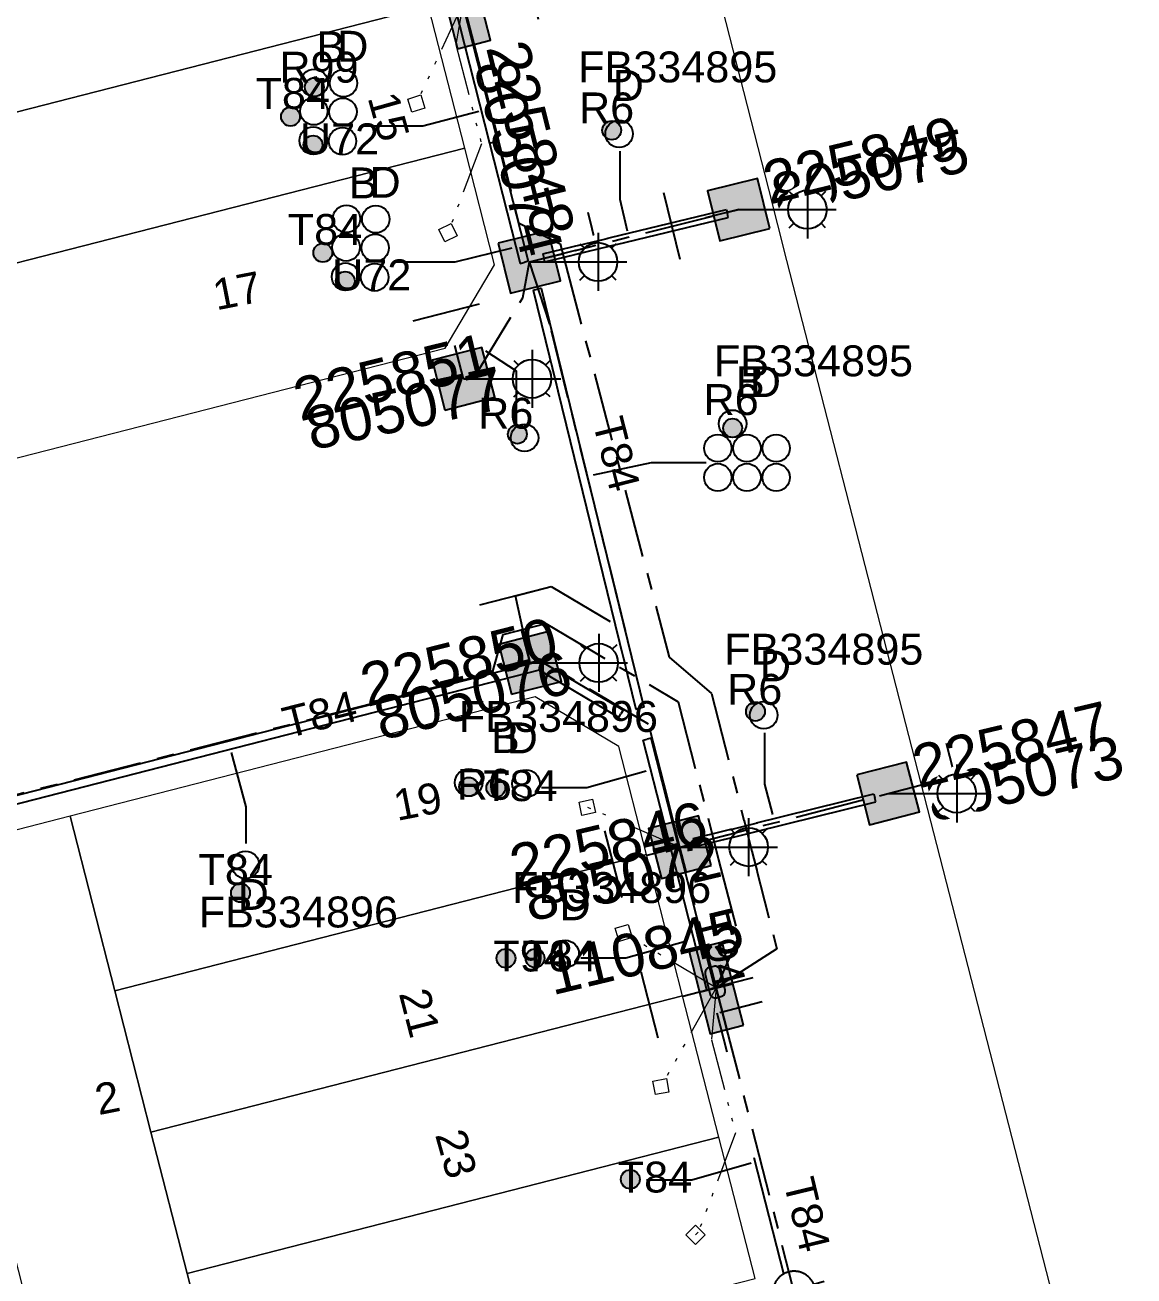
# Model space of a CAD drawing. Header units: metres. Extents: x 307635 to 308805, y 6256169 to 6257356.
# Drawn here: x 308371 to 308435.6, y 6256846.3 to 6256919.1 of the extents above; entities that cross this region are included whole.
import ezdxf
from ezdxf.enums import TextEntityAlignment as Align

# ---------------------------------------------------------------- set-up
doc = ezdxf.new("R2010")
doc.units = ezdxf.units.M
for name, pattern in [('Cable Exist UG', [7, 4, -1, 1, -1]), ('DASHED', [19.05, 12.7, -6.35]), ('PHANTOMX2', [6.6, 3, -0.75, 0.2, -0.75, 0.2, -0.75, 0.2, -0.75])]:
    doc.linetypes.add(name, pattern=pattern)
doc.layers.get('0').update_dxf_attribs({"color": 6})
doc.layers.get('Defpoints').update_dxf_attribs({"color": 250})
for name, color, linetype, lineweight in [('Cadastre Land Parcels_SP_EXT', 118, 'Continuous', 15), ('Mains_LV_EXT', 163, 'Continuous', 25), ('Mains_LV_SL_EXT', 135, 'Continuous', 25), ('Services_SP_EXT', 42, 'PHANTOMX2', 20)]:
    doc.layers.add(name, color=color, linetype=linetype, lineweight=lineweight)
for name, color, linetype in [('Duct_SP_EXT', 30, 'Continuous'), ('Equip_LV_EXT', 7, 'Continuous'), ('Equip_SP_SL_EXT', 7, 'Continuous'), ('SupportsUG_SP_LV_EXT', 7, 'Continuous'), ('SupportsUG_SP_LV_SL_EXT', 7, 'Continuous')]:
    doc.layers.add(name, color=color, linetype=linetype)
doc.layers.add('UNKNOWN_FEATURES', color=1, linetype='DASHED', plot=False)
doc.styles.add('COLUMN_LABEL', font='arial.ttf', dxfattribs={"height": 2})
doc.styles.add('iecARIAL', font='arial.ttf', dxfattribs={"height": 2})
doc.styles.add('POLE_LABEL', font='arial.ttf', dxfattribs={"height": 2})
doc.styles.add('SL_LABEL', font='arial.ttf', dxfattribs={"height": 2})
doc.styles.get("Standard").update_dxf_attribs({"font": 'arial.ttf'})

# ---------------------------------------------------------------- blocks, each defined once
blk = doc.blocks.new('COLUMN_EXT')
blk.add_hatch(color=256).paths.add_polyline_path([(1.5, -1.5), (1.5, 1.5), (-1.5, 1.5), (-1.5, -1.5)])
blk.add_lwpolyline([(1.5, 1.5), (-1.5, 1.5), (-1.5, -1.5), (1.5, -1.5)], close=True)
at = {"layer": 'Defpoints', "flags": 128}
for points in [[(0, 0), (0, -2)], [(2, -4), (-2, -4)]]:
    blk.add_lwpolyline(points, dxfattribs=at)
at = {"flags": 1}
blk.add_attdef('Z', (-1.813, 2.351), '', height=0.2, rotation=180, dxfattribs=at)
at = {"flags": 9}
for tag, p in [('STREETNAME', (-1.813, 1.6)), ('LOCATION', (-1.813, 1.4)), ('SUBURB', (-1.813, 1.8)), ('NOTES', (-1.813, 2)), ('OWNED_BY', (-1.813, 0.6)), ('LEGEND', (-1.813, 1.2)), ('USAGE', (-1.813, 1)), ('STATE', (-1.813, 0.8)), ('COLUMN_TYPE', (-1.813, 0.4))]:
    blk.add_attdef(tag, text='', height=0.2, rotation=180, dxfattribs=at).set_placement(p, align=Align.MIDDLE_LEFT)
for tag, style, p in [('STRUCTURE_PLANT_NUMBER', 'POLE_LABEL', (-1.813, -0.031)), ('STREET_CODE', 'COLUMN_LABEL', (-1.813, 0.2))]:
    blk.add_attdef(tag, text='', height=0.2, rotation=180, dxfattribs=dict(at, style=style)).set_placement(p, align=Align.MIDDLE_LEFT)
at = {"style": 'COLUMN_LABEL', "width": 0.9, "flags": 8}
blk.add_attdef('ASSET_NUM', text='', height=2, rotation=270, dxfattribs=at).set_placement((2, -4), align=Align.MIDDLE_LEFT)
blk = doc.blocks.new('PILLAR_EXT')
blk.add_hatch(color=256).paths.add_polyline_path([(2.5, -1), (2.5, 1), (-2.5, 1), (-2.5, -1)])
for p, q in [((0, -1), (0, 1)), ((2.5, 0), (-2.5, 0))]:
    blk.add_line(p, q)
at = {"ltscale": 10}
blk.add_line((-2.5, 0), (2.5, 0), dxfattribs=at)
blk.add_lwpolyline([(2.5, 1), (1.25, 1), (-1.25, 1), (-2.5, 1), (-2.5, -1), (2.5, -1)], close=True)
at = {"layer": 'Defpoints'}
for p, q in [((0, 0), (0, -2)), ((2, -4), (-2, -4))]:
    blk.add_line(p, q, dxfattribs=at)
for tag, p, flags in [('STREETNAME', (0, 1.8), 9), ('SUBURB', (0, 2), 1), ('PARENT', (0, 1.6), 9), ('LOCATION', (0, 1.2), 9), ('LEGEND', (0, 1), 9), ('USAGE', (0, 0.8), 9), ('NOTES', (0, 1.4), 9), ('SUPPORT_TYPE', (0, 0.6), 9), ('OWNED_BY', (0, 0.2), 9), ('STATE', (0, 0.4), 9)]:
    blk.add_attdef(tag, p, '', height=0.2, rotation=180, dxfattribs=dict(flags=flags))
at = {"width": 0.9, "flags": 8}
blk.add_attdef('ASSET_NUM', text='', height=2, rotation=270, dxfattribs=at).set_placement((2, -4), align=Align.MIDDLE_LEFT)
blk = doc.blocks.new('DUCT_EXT')
blk.add_circle((0, 0.8), 0.8)
at = {"flags": 1}
blk.add_attdef('Z', (0, 0), '', height=0.2, dxfattribs=at)
at = {"flags": 9}
for tag, p in [('DUCT_CODE', (0, 0)), ('XSECT_TYPE', (0, -0.2)), ('STATE', (0, -0.6)), ('FB_REFERENCE', (0, -0.4)), ('NOTES', (0, -0.8))]:
    blk.add_attdef(tag, text='', height=0.2, dxfattribs=at).set_placement(p, align=Align.MIDDLE_LEFT)
blk = doc.blocks.new('SL_LANTERN_EXT')
at = {"flags": 9}
for tag, p in [('LRATECODE', (-7.4, 0)), ('LOUTREACHVOCAB', (-7.2, 0)), ('LOUTREACH', (-7, 0)), ('LANTNUMBER', (-6.6, 0)), ('LNEW', (-6.4, 0)), ('LMASTVOCAB', (-6.2, 0)), ('LMAST', (-6, 0)), ('LLAMPVOCAB', (-5.8, 0)), ('LLAMP', (-5.6, 0)), ('LEXIST', (-5.4, 0)), ('LCHARGE3PERCENT', (-5.2, 0)), ('LCHARGE3', (-5, 0)), ('LCHARGE2PERCENT', (-4.8, 0)), ('LCHARGE2', (-4.6, 0)), ('LCHARGE1PERCENT', (-4.4, 0)), ('LCHARGE1', (-4.2, 0)), ('LCATEGORY', (-4, 0)), ('LBRACKETVOCAB', (-3.8, 0)), ('LBRACKET', (-3.6, 0)), ('LKINGHEIGHT', (-3.4, 0)), ('CREPLACE', (-3.2, 0)), ('CREMOVE', (-3, 0)), ('CNUMBER', (-2.8, 0)), ('CNEW', (-2.6, 0)), ('CEXIST', (-2.4, 0)), ('USAGE', (-2.2, 0)), ('STATE', (-2, 0)), ('OWNED_BY', (-1.8, 0)), ('ORIENTATION', (-1.6, 0)), ('OPERATING_VOLTAGE', (-1.4, 0)), ('NO_PHASES', (-1.2, 0)), ('LANTERN_TYPE', (-1, 0)), ('LANTERN_PURPOSE', (-0.8, 0)), ('CONTROL_TYPE', (-0.6, 0)), ('CONSTRUCTED_VOLTAGE', (-0.4, 0))]:
    blk.add_attdef(tag, text='', height=0.001, rotation=270, dxfattribs=at).set_placement(p, align=Align.MIDDLE_LEFT)
at = {"style": 'SL_LABEL', "flags": 9}
blk.add_attdef('STREET_CODE', text='', height=0.001, rotation=270, dxfattribs=at).set_placement((0.001, 0), align=Align.MIDDLE_LEFT)
at = {"flags": 1}
blk.add_attdef('Z', (0, 0), '', height=0.001, rotation=270, dxfattribs=at)
at = {"width": 0.9}
blk.add_attdef('LNUMBER', text='', height=1, dxfattribs=at).set_placement((7, -1), align=Align.MIDDLE_LEFT)
at = {"flags": 9}
for tag, p in [('LREMOVE', (0, -7.6)), ('LREPLACE', (0, -7.8)), ('LTYPE', (0, -8)), ('LTYPEVOCAB', (0, -8.2)), ('LEGEND', (0, -8.4)), ('SUBURB', (0, -8.6)), ('STREETNAME', (0, -8.8)), ('LOCATION', (0, -9)), ('NOTES', (0, -9.2)), ('MAINTAINED_BY', (0, -9.863))]:
    blk.add_attdef(tag, text='', height=0.001, dxfattribs=at).set_placement(p, align=Align.MIDDLE_LEFT)
blk.add_attdef('OPERATED_BY', (0, -9.607), '', height=0.001, dxfattribs=at)
blk.add_wipeout([(5.688, 0), (5.061, -1.061), (4, -1.688), (2.939, -1.061), (2.313, 0), (2.939, 1.061), (4, 1.687), (5.061, 1.061)])
for p, q in [((4, 1.687), (4, 0)), ((2.939, 1.061), (3.205, 0.795)), ((5.061, 1.061), (4.795, 0.795)), ((0, 0), (4, 0)), ((4, 0), (5.688, 0)), ((4, 0), (4, -1.688)), ((2.939, -1.061), (3.205, -0.795)), ((5.061, -1.061), (4.795, -0.795))]:
    blk.add_line(p, q)
blk.add_circle((4, 0), 1.125)
blk = doc.blocks.new('CCP_EXT')
at = {"flags": 9}
for tag, p in [('USAGE', (0, -1.2)), ('LEGEND', (0, -1.4)), ('STATE', (0, -1.8)), ('LIFE_SUPPORT', (0, -1.6)), ('NOTES', (0, -2))]:
    blk.add_attdef(tag, text='', height=0.2, dxfattribs=at).set_placement(p, align=Align.MIDDLE_LEFT)
blk.add_wipeout([(0, 0.566), (0.566, 0), (0, -0.566), (-0.566, 0)])
blk.add_lwpolyline([(-0.566, 0), (0, 0.566), (0.566, 0), (0, -0.566), (-0.566, 0)])
at = {"flags": 1}
blk.add_attdef('Z', (0, 0), '', height=0.2, dxfattribs=at)
at = {"flags": 9}
for tag, p in [('CCP_TYPE', (0, 0)), ('OPERATING_VOLTAGE', (0, -0.6)), ('ORIENTATION', (0, -0.8)), ('CONSTRUCTED_VOLTAGE', (0, -0.2)), ('NO_PHASES', (0, -0.4)), ('OWNED_BY', (0, -1))]:
    blk.add_attdef(tag, text='', height=0.2, dxfattribs=at).set_placement(p, align=Align.MIDDLE_LEFT)
blk = doc.blocks.new('LV_STJ_EXT')
h = blk.add_hatch(color=256)
edge = h.paths.add_edge_path()
edge.add_ellipse((-0.586, 0.131), major_axis=(0.226, 0.226), ratio=1, start_angle=44.99996, end_angle=135)
edge.add_line((-0.906, 0.131), (-0.906, -0.131))
edge.add_ellipse((-0.586, -0.131), major_axis=(0.226, 0.226), ratio=1, start_angle=134.99996, end_angle=225)
edge.add_line((-0.586, -0.451), (0.586, -0.451))
edge.add_ellipse((0.586, -0.131), major_axis=(-0.226, 0.226), ratio=1, start_angle=134.99996, end_angle=225)
edge.add_line((0.906, -0.131), (0.906, 0.131))
edge.add_ellipse((0.586, 0.131), major_axis=(-0.226, 0.226), ratio=1, start_angle=224.99996, end_angle=315)
edge.add_line((0.586, 0.451), (-0.586, 0.451))
blk.add_lwpolyline([(-0.906, 0.131), (-0.906, -0.131, 0.414214), (-0.586, -0.451), (0.586, -0.451, 0.414214), (0.906, -0.131), (0.906, 0.131, 0.414214), (0.586, 0.451), (-0.586, 0.451, 0.414214)], format="xyb", close=True)
at = {"flags": 1}
blk.add_attdef('Z', (0, 0), '', height=0.2, dxfattribs=at)
at = {"flags": 9}
for tag, p in [('ORIENTATION', (0, 0)), ('USAGE', (0, -0.2)), ('LEGEND', (0, -0.4)), ('NOTES', (0, -0.6))]:
    blk.add_attdef(tag, text='', height=0.2, dxfattribs=at).set_placement(p, align=Align.MIDDLE_LEFT)
blk = doc.blocks.new('LV_UG_LINKS_OPEN_EXT')
at = {"layer": 'Equip_LV_EXT'}
for tag, height, flags, p in [('CONSTRUCTED_VOLTAGE', 0.167, 9, (3.167, -1.833)), ('NO_PHASES', 0.167, 9, (3.167, -2)), ('OPERATING_VOLTAGE', 0.2, 9, (3, -2.6)), ('ORIENTATION', 0.2, 9, (3, -2.8)), ('STATE', 0.2, 9, (3, -3)), ('SWITCH_TYPE', 0.2, 9, (3, -3.2)), ('USAGE', 0.2, 9, (3, -3.4)), ('NOTES', 0.2, 9, (3, -3.6)), ('OWNED_BY', 0.2, 9, (3, -3.8)), ('OPERATED_BY', 0.2, 9, (3, -4)), ('MAINTAINED_BY', 0.2, 9, (3, -4.2)), ('NUMBER_OF_PHASES', 0.2, 9, (3, -4.4)), ('TYPE', 0.2, 9, (3, -4.6)), ('Z', 0.2, 1, (3, -4.8))]:
    blk.add_attdef(tag, text='', height=height, dxfattribs=dict(at, flags=flags)).set_placement(p, align=Align.MIDDLE_LEFT)
blk.add_wipeout([(4, 1.25), (3.969, 1.25), (3.939, 1.248), (3.908, 1.247), (3.877, 1.244), (3.847, 1.241), (3.817, 1.236), (3.786, 1.232), (3.756, 1.226), (3.726, 1.22), (3.696, 1.213), (3.667, 1.205), (3.637, 1.196), (3.608, 1.187), (3.579, 1.177), (3.55, 1.166), (3.522, 1.155), (3.493, 1.143), (3.466, 1.13), (3.438, 1.117), (3.411, 1.102), (3.384, 1.088), (3.357, 1.072), (3.331, 1.056), (3.306, 1.039), (3.28, 1.022), (3.255, 1.004), (3.231, 0.985), (3.207, 0.966), (3.184, 0.947), (3.161, 0.926), (3.138, 0.905), (3.116, 0.884), (3.095, 0.862), (3.074, 0.839), (3.053, 0.816), (3.034, 0.793), (3.015, 0.769), (2.996, 0.745), (2.978, 0.72), (2.961, 0.694), (2.944, 0.669), (2.928, 0.643), (2.912, 0.616), (2.898, 0.589), (2.883, 0.562), (2.87, 0.534), (2.857, 0.507), (2.845, 0.478), (2.834, 0.45), (2.823, 0.421), (2.813, 0.392), (2.804, 0.363), (2.795, 0.333), (2.787, 0.304), (2.78, 0.274), (2.774, 0.244), (2.768, 0.214), (2.764, 0.183), (2.759, 0.153), (2.756, 0.123), (2.753, 0.092), (2.752, 0.061), (2.75, 0.031), (2.75, 0), (2.75, -0.031), (2.752, -0.061), (2.753, -0.092), (2.756, -0.123), (2.759, -0.153), (2.764, -0.183), (2.768, -0.214), (2.774, -0.244), (2.78, -0.274), (2.787, -0.304), (2.795, -0.333), (2.804, -0.363), (2.813, -0.392), (2.823, -0.421), (2.834, -0.45), (2.845, -0.478), (2.857, -0.507), (2.87, -0.534), (2.883, -0.562), (2.898, -0.589), (2.912, -0.616), (2.928, -0.643), (2.944, -0.669), (2.961, -0.694), (2.978, -0.72), (2.996, -0.745), (3.015, -0.769), (3.034, -0.793), (3.053, -0.816), (3.074, -0.839), (3.095, -0.862), (3.116, -0.884), (3.138, -0.905), (3.161, -0.926), (3.184, -0.947), (3.207, -0.966), (3.231, -0.985), (3.255, -1.004), (3.28, -1.022), (3.306, -1.039), (3.331, -1.056), (3.357, -1.072), (3.384, -1.088), (3.411, -1.102), (3.438, -1.117), (3.466, -1.13), (3.493, -1.143), (3.522, -1.155), (3.55, -1.166), (3.579, -1.177), (3.608, -1.187), (3.637, -1.196), (3.667, -1.205), (3.696, -1.213), (3.726, -1.22), (3.756, -1.226), (3.786, -1.232), (3.817, -1.236), (3.847, -1.241), (3.877, -1.244), (3.908, -1.247), (3.939, -1.248), (3.969, -1.25), (4, -1.25), (4.031, -1.25), (4.061, -1.248), (4.092, -1.247), (4.123, -1.244), (4.153, -1.241), (4.183, -1.236), (4.214, -1.232), (4.244, -1.226), (4.274, -1.22), (4.304, -1.213), (4.333, -1.205), (4.363, -1.196), (4.392, -1.187), (4.421, -1.177), (4.45, -1.166), (4.478, -1.155), (4.507, -1.143), (4.534, -1.13), (4.562, -1.117), (4.589, -1.102), (4.616, -1.088), (4.643, -1.072), (4.669, -1.056), (4.694, -1.039), (4.72, -1.022), (4.745, -1.004), (4.769, -0.985), (4.793, -0.966), (4.816, -0.947), (4.839, -0.926), (4.862, -0.905), (4.884, -0.884), (4.905, -0.862), (4.926, -0.839), (4.947, -0.816), (4.966, -0.793), (4.985, -0.769), (5.004, -0.745), (5.022, -0.72), (5.039, -0.694), (5.056, -0.669), (5.072, -0.643), (5.088, -0.616), (5.102, -0.589), (5.117, -0.562), (5.13, -0.534), (5.143, -0.507), (5.155, -0.478), (5.166, -0.45), (5.177, -0.421), (5.187, -0.392), (5.196, -0.363), (5.205, -0.333), (5.213, -0.304), (5.22, -0.274), (5.226, -0.244), (5.232, -0.214), (5.236, -0.183), (5.241, -0.153), (5.244, -0.123), (5.247, -0.092), (5.248, -0.061), (5.25, -0.031), (5.25, 0), (5.25, 0.031), (5.248, 0.061), (5.247, 0.092), (5.244, 0.123), (5.241, 0.153), (5.236, 0.183), (5.232, 0.214), (5.226, 0.244), (5.22, 0.274), (5.213, 0.304), (5.205, 0.333), (5.196, 0.363), (5.187, 0.392), (5.177, 0.421), (5.166, 0.45), (5.155, 0.478), (5.143, 0.507), (5.13, 0.534), (5.117, 0.562), (5.102, 0.589), (5.088, 0.616), (5.072, 0.643), (5.056, 0.669), (5.039, 0.694), (5.022, 0.72), (5.004, 0.745), (4.985, 0.769), (4.966, 0.793), (4.947, 0.816), (4.926, 0.839), (4.905, 0.862), (4.884, 0.884), (4.862, 0.905), (4.839, 0.926), (4.816, 0.947), (4.793, 0.966), (4.769, 0.985), (4.745, 1.004), (4.72, 1.022), (4.694, 1.039), (4.669, 1.056), (4.643, 1.072), (4.616, 1.088), (4.589, 1.102), (4.562, 1.117), (4.534, 1.13), (4.507, 1.143), (4.478, 1.155), (4.45, 1.166), (4.421, 1.177), (4.392, 1.187), (4.363, 1.196), (4.333, 1.205), (4.304, 1.213), (4.274, 1.22), (4.244, 1.226), (4.214, 1.232), (4.183, 1.236), (4.153, 1.241), (4.123, 1.244), (4.092, 1.247), (4.061, 1.248), (4.031, 1.25)]).dxf.layer = 'Equip_LV_EXT'
for p, q in [((3.792, 1.863), (3.792, 1.232)), ((4.208, 1.863), (4.208, 1.232)), ((3.792, -1.232), (3.792, -1.863)), ((4.208, -1.232), (4.208, -1.863))]:
    blk.add_line(p, q, dxfattribs=at)
at = {"layer": 'Equip_LV_EXT', "flags": 128}
blk.add_lwpolyline([(4, 1.25), (3.969, 1.25), (3.939, 1.248), (3.908, 1.247), (3.877, 1.244), (3.847, 1.241), (3.817, 1.236), (3.786, 1.232), (3.756, 1.226), (3.726, 1.22), (3.696, 1.213), (3.667, 1.205), (3.637, 1.196), (3.608, 1.187), (3.579, 1.177), (3.55, 1.166), (3.522, 1.155), (3.493, 1.143), (3.466, 1.13), (3.438, 1.117), (3.411, 1.102), (3.384, 1.088), (3.357, 1.072), (3.331, 1.056), (3.306, 1.039), (3.28, 1.022), (3.255, 1.004), (3.231, 0.985), (3.207, 0.966), (3.184, 0.947), (3.161, 0.926), (3.138, 0.905), (3.116, 0.884), (3.095, 0.862), (3.074, 0.839), (3.053, 0.816), (3.034, 0.793), (3.015, 0.769), (2.996, 0.745), (2.978, 0.72), (2.961, 0.694), (2.944, 0.669), (2.928, 0.643), (2.912, 0.616), (2.898, 0.589), (2.883, 0.562), (2.87, 0.534), (2.857, 0.507), (2.845, 0.478), (2.834, 0.45), (2.823, 0.421), (2.813, 0.392), (2.804, 0.363), (2.795, 0.333), (2.787, 0.304), (2.78, 0.274), (2.774, 0.244), (2.768, 0.214), (2.764, 0.183), (2.759, 0.153), (2.756, 0.123), (2.753, 0.092), (2.752, 0.061), (2.75, 0.031), (2.75, 0), (2.75, -0.031), (2.752, -0.061), (2.753, -0.092), (2.756, -0.123), (2.759, -0.153), (2.764, -0.183), (2.768, -0.214), (2.774, -0.244), (2.78, -0.274), (2.787, -0.304), (2.795, -0.333), (2.804, -0.363), (2.813, -0.392), (2.823, -0.421), (2.834, -0.45), (2.845, -0.478), (2.857, -0.507), (2.87, -0.534), (2.883, -0.562), (2.898, -0.589), (2.912, -0.616), (2.928, -0.643), (2.944, -0.669), (2.961, -0.694), (2.978, -0.72), (2.996, -0.745), (3.015, -0.769), (3.034, -0.793), (3.053, -0.816), (3.074, -0.839), (3.095, -0.862), (3.116, -0.884), (3.138, -0.905), (3.161, -0.926), (3.184, -0.947), (3.207, -0.966), (3.231, -0.985), (3.255, -1.004), (3.28, -1.022), (3.306, -1.039), (3.331, -1.056), (3.357, -1.072), (3.384, -1.088), (3.411, -1.102), (3.438, -1.117), (3.466, -1.13), (3.493, -1.143), (3.522, -1.155), (3.55, -1.166), (3.579, -1.177), (3.608, -1.187), (3.637, -1.196), (3.667, -1.205), (3.696, -1.213), (3.726, -1.22), (3.756, -1.226), (3.786, -1.232), (3.817, -1.236), (3.847, -1.241), (3.877, -1.244), (3.908, -1.247), (3.939, -1.248), (3.969, -1.25), (4, -1.25), (4.031, -1.25), (4.061, -1.248), (4.092, -1.247), (4.123, -1.244), (4.153, -1.241), (4.183, -1.236), (4.214, -1.232), (4.244, -1.226), (4.274, -1.22), (4.304, -1.213), (4.333, -1.205), (4.363, -1.196), (4.392, -1.187), (4.421, -1.177), (4.45, -1.166), (4.478, -1.155), (4.507, -1.143), (4.534, -1.13), (4.562, -1.117), (4.589, -1.102), (4.616, -1.088), (4.643, -1.072), (4.669, -1.056), (4.694, -1.039), (4.72, -1.022), (4.745, -1.004), (4.769, -0.985), (4.793, -0.966), (4.816, -0.947), (4.839, -0.926), (4.862, -0.905), (4.884, -0.884), (4.905, -0.862), (4.926, -0.839), (4.947, -0.816), (4.966, -0.793), (4.985, -0.769), (5.004, -0.745), (5.022, -0.72), (5.039, -0.694), (5.056, -0.669), (5.072, -0.643), (5.088, -0.616), (5.102, -0.589), (5.117, -0.562), (5.13, -0.534), (5.143, -0.507), (5.155, -0.478), (5.166, -0.45), (5.177, -0.421), (5.187, -0.392), (5.196, -0.363), (5.205, -0.333), (5.213, -0.304), (5.22, -0.274), (5.226, -0.244), (5.232, -0.214), (5.236, -0.183), (5.241, -0.153), (5.244, -0.123), (5.247, -0.092), (5.248, -0.061), (5.25, -0.031), (5.25, 0), (5.25, 0.031), (5.248, 0.061), (5.247, 0.092), (5.244, 0.123), (5.241, 0.153), (5.236, 0.183), (5.232, 0.214), (5.226, 0.244), (5.22, 0.274), (5.213, 0.304), (5.205, 0.333), (5.196, 0.363), (5.187, 0.392), (5.177, 0.421), (5.166, 0.45), (5.155, 0.478), (5.143, 0.507), (5.13, 0.534), (5.117, 0.562), (5.102, 0.589), (5.088, 0.616), (5.072, 0.643), (5.056, 0.669), (5.039, 0.694), (5.022, 0.72), (5.004, 0.745), (4.985, 0.769), (4.966, 0.793), (4.947, 0.816), (4.926, 0.839), (4.905, 0.862), (4.884, 0.884), (4.862, 0.905), (4.839, 0.926), (4.816, 0.947), (4.793, 0.966), (4.769, 0.985), (4.745, 1.004), (4.72, 1.022), (4.694, 1.039), (4.669, 1.056), (4.643, 1.072), (4.616, 1.088), (4.589, 1.102), (4.562, 1.117), (4.534, 1.13), (4.507, 1.143), (4.478, 1.155), (4.45, 1.166), (4.421, 1.177), (4.392, 1.187), (4.363, 1.196), (4.333, 1.205), (4.304, 1.213), (4.274, 1.22), (4.244, 1.226), (4.214, 1.232), (4.183, 1.236), (4.153, 1.241), (4.123, 1.244), (4.092, 1.247), (4.061, 1.248), (4.031, 1.25)], close=True, dxfattribs=at)
at = {"layer": 'Equip_LV_EXT', "flags": 9}
blk.add_attdef('ACTUAL_STATUS', text='', height=0.167, dxfattribs=at).set_placement((3.167, -1.667), align=Align.MIDDLE_LEFT)
blk = doc.blocks.new('CABLE_LARGE_EXT')
h = blk.add_hatch(color=256)
edge = h.paths.add_edge_path()
edge.add_arc((0, 0.55), 0.55, 0, 360)
blk.add_circle((0, 0.55), 0.55)
at = {"flags": 1}
blk.add_attdef('Z', (0, 0), '', height=0.2, dxfattribs=at)
at = {"flags": 9}
for tag, p in [('COND_CODE', (0, 0)), ('XSECT_SIZE', (0, -0.6)), ('STATE', (0, -0.4)), ('FB_REFERENCE', (0, -0.2)), ('NOTES', (0, -0.8))]:
    blk.add_attdef(tag, text='', height=0.2, dxfattribs=at).set_placement(p, align=Align.MIDDLE_LEFT)

msp = doc.modelspace()

# ---------------------------------------------------------------- linework, layer by layer
at = {"layer": 'Cadastre Land Parcels_SP_EXT', "linetype": 'Continuous'}
msp.add_lwpolyline([(308400.21, 6256964.671), (308414.303, 6256909.595), (308415.368, 6256905.435), (308421.565, 6256881.316), (308435.608, 6256826.65)], dxfattribs=at)
msp.add_lwpolyline([(308400.21, 6256964.671), (308414.303, 6256909.595), (308415.368, 6256905.435), (308421.565, 6256881.316), (308435.608, 6256826.65)], dxfattribs=at)
for points in [[(308394.504, 6256920.227), (308392.399, 6256928.471), (308361.438, 6256920.544), (308363.547, 6256912.301), (308394.504, 6256920.227)], [(308396.61, 6256911.984), (308394.504, 6256920.227), (308363.547, 6256912.301), (308365.657, 6256904.06), (308396.61, 6256911.984)], [(308395.461, 6256900.334), (308398.347, 6256905.184), (308396.61, 6256911.984), (308365.657, 6256904.06), (308368.386, 6256893.397), (308395.461, 6256900.334)], [(308407.199, 6256870.827), (308405.586, 6256877.125), (308400.722, 6256880.005), (308373.61, 6256873.058), (308376.215, 6256862.889), (308407.199, 6256870.827)], [(308381.55, 6256842.066), (308380.433, 6256846.425), (308378.324, 6256854.656), (308376.215, 6256862.889), (308373.61, 6256873.058), (308364.411, 6256870.701), (308372.351, 6256839.708), (308381.55, 6256842.066)], [(308409.308, 6256862.595), (308407.199, 6256870.827), (308376.215, 6256862.889), (308378.324, 6256854.656), (308409.308, 6256862.595)], [(308411.417, 6256854.363), (308409.308, 6256862.595), (308378.324, 6256854.656), (308380.433, 6256846.425), (308411.417, 6256854.363)], [(308413.526, 6256846.13), (308411.417, 6256854.363), (308380.433, 6256846.425), (308381.55, 6256842.066), (308382.542, 6256838.194), (308413.526, 6256846.13)]]:
    msp.add_lwpolyline(points, close=True, dxfattribs=at)
at = {"layer": 'Duct_SP_EXT'}
for p, q in [((308411.856, 6256908.409), (308411.912, 6256908.176)), ((308411.969, 6256907.943), (308411.912, 6256908.176)), ((308405.591, 6256878.818), (308405.713, 6256879.025)), ((308406.579, 6256879.294), (308406.812, 6256879.351)), ((308407.046, 6256879.408), (308406.812, 6256879.351)), ((308407, 6256877.487), (308407.233, 6256877.547)), ((308407.465, 6256877.606), (308407.233, 6256877.547)), ((308420.442, 6256874.367), (308420.5, 6256874.135)), ((308420.557, 6256873.902), (308420.5, 6256874.135)), ((308410.726, 6256862.945), (308410.958, 6256863.004)), ((308411.191, 6256863.064), (308410.958, 6256863.004))]:
    msp.add_line(p, q, dxfattribs=at)
for points in [[(308390.748, 6256913.276), (308394.167, 6256913.284), (308397.436, 6256914.128)], [(308405.648, 6256911.799), (308405.648, 6256909), (308406.079, 6256907.162)], [(308392.627, 6256905.35), (308396.045, 6256905.358), (308399.374, 6256906.176)], [(308410.672, 6256893.647), (308407.464, 6256893.647), (308404.098, 6256892.924)], [(308414.086, 6256877.925), (308414.086, 6256874.931), (308414.55, 6256873.156)], [(308383.868, 6256871.466), (308383.868, 6256873.607), (308383.02, 6256876.779)], [(308407.205, 6256851.884), (308409.84, 6256851.884), (308413.299, 6256852.86)]]:
    msp.add_lwpolyline(points, dxfattribs=at)
at = {"layer": 'Mains_LV_EXT', "linetype": 'Cable Exist UG'}
msp.add_lwpolyline([(308411.254, 6256863.055), (308411.619, 6256861.635)], dxfattribs=at)
at = {"layer": 'UNKNOWN_FEATURES'}
for points in [[(308413.392, 6256863.652), (308411.1, 6256863.065)], [(308413.939, 6256862.244), (308411.472, 6256861.612)], [(308416.633, 6256840.856), (308411.321, 6256861.587)]]:
    msp.add_lwpolyline(points, dxfattribs=at)

# ---------------------------------------------------------------- block references
at = {"layer": 'Duct_SP_EXT'}
for p, rotation in [((308387.826, 6256914.984), 358.9279072340328), ((308389.53, 6256914.962), 358.9279072340328), ((308387.8, 6256913.326), 358.9279072340328), ((308389.498, 6256913.298), 358.9279072340328), ((308387.769, 6256911.614), 358.9279072340328), ((308389.469, 6256911.581), 358.9279072340328), ((308389.705, 6256907.058), 358.9279072340328), ((308391.409, 6256907.036), 358.9279072340328), ((308389.678, 6256905.399), 358.9279072340328), ((308391.376, 6256905.372), 358.9279072340328), ((308389.648, 6256903.688), 358.9279072340328), ((308391.347, 6256903.655), 358.9279072340328), ((308399.298, 6256895.103), 269.9999999999998)]:
    msp.add_blockref('DUCT_EXT', p, dxfattribs=dict(at, rotation=rotation))
for name, p in [('CABLE_LARGE_EXT', (308387.846, 6256914.976)), ('CABLE_LARGE_EXT', (308386.459, 6256913.262)), ('DUCT_EXT', (308405.604, 6256912.008)), ('CABLE_LARGE_EXT', (308387.77, 6256911.614)), ('CABLE_LARGE_EXT', (308388.337, 6256905.336)), ('CABLE_LARGE_EXT', (308389.648, 6256903.688)), ('DUCT_EXT', (308412.22, 6256895.123)), ('CABLE_LARGE_EXT', (308412.22, 6256895.123)), ('DUCT_EXT', (308411.355, 6256893.698)), ('DUCT_EXT', (308413.055, 6256893.698)), ('DUCT_EXT', (308414.755, 6256893.698)), ('DUCT_EXT', (308411.355, 6256891.998)), ('DUCT_EXT', (308413.055, 6256891.998)), ('DUCT_EXT', (308414.755, 6256891.998)), ('CABLE_LARGE_EXT', (308413.55, 6256878.605)), ('DUCT_EXT', (308414.031, 6256878.148)), ('DUCT_EXT', (308396.839, 6256874.219)), ('CABLE_LARGE_EXT', (308396.839, 6256874.219)), ('DUCT_EXT', (308400.18, 6256874.158)), ('DUCT_EXT', (308383.829, 6256869.425)), ('CABLE_LARGE_EXT', (308383.543, 6256868.049)), ('DUCT_EXT', (308402.466, 6256864.234)), ('CABLE_LARGE_EXT', (308399.011, 6256864.233)), ('CABLE_LARGE_EXT', (308400.707, 6256864.234)), ('CABLE_LARGE_EXT', (308406.258, 6256851.357))]:
    msp.add_blockref(name, p, dxfattribs=at)
at = {"layer": 'Equip_LV_EXT', "rotation": 283.3031282874935}
msp.add_blockref('LV_STJ_EXT', (308411.203, 6256863.4), dxfattribs=at)
at = {"layer": 'SupportsUG_SP_LV_SL_EXT'}
ref = msp.add_blockref('COLUMN_EXT', (308400.376, 6256905.347), dxfattribs=dict(at, rotation=103.911456264809))
ref.add_attrib('ASSET_NUM', '805074', dxfattribs={"layer": '0', "height": 2.5, "rotation": 284.03806, "style": 'COLUMN_LABEL'}).set_placement((308402.376, 6256906.097), align=Align.TOP_RIGHT)
ref = msp.add_blockref('COLUMN_EXT', (308412.575, 6256908.398), dxfattribs=dict(at, rotation=283.8954586327529))
ref.add_attrib('ASSET_NUM', '805075', dxfattribs={"layer": '0', "height": 2.5, "rotation": 13.82651, "style": 'COLUMN_LABEL'}).set_placement((308414.575, 6256909.148), align=Align.MIDDLE_LEFT)
ref = msp.add_blockref('COLUMN_EXT', (308396.529, 6256898.543), dxfattribs=dict(at, rotation=194.3502752404993))
ref.add_attrib('ASSET_NUM', '805077', dxfattribs={"layer": '0', "height": 2.5, "rotation": 12.31843, "style": 'COLUMN_LABEL'}).set_placement((308398.529, 6256899.293), align=Align.TOP_RIGHT)
ref = msp.add_blockref('COLUMN_EXT', (308400.414, 6256881.99), dxfattribs=dict(at, rotation=194.3705960433005))
ref.add_attrib('ASSET_NUM', '805076', dxfattribs={"layer": '0', "height": 2.5, "rotation": 14.20509, "style": 'COLUMN_LABEL'}).set_placement((308402.414, 6256882.74), align=Align.TOP_RIGHT)
ref = msp.add_blockref('COLUMN_EXT', (308421.28, 6256874.388), dxfattribs=dict(at, rotation=104.4075377543627))
ref.add_attrib('ASSET_NUM', '805073', dxfattribs={"layer": '0', "height": 2.5, "rotation": 13.35992, "style": 'COLUMN_LABEL'}).set_placement((308423.28, 6256875.138), align=Align.TOP_LEFT)
ref = msp.add_blockref('COLUMN_EXT', (308409.152, 6256871.264), dxfattribs=dict(at, rotation=284.3696120688093))
ref.add_attrib('ASSET_NUM', '805072', dxfattribs={"layer": '0', "height": 2.5, "rotation": 13.32517, "style": 'COLUMN_LABEL'}).set_placement((308411.152, 6256872.014), align=Align.TOP_RIGHT)

# ---------------------------------------------------------------- texts
at = {"layer": 'Cadastre Land Parcels_SP_EXT'}
for s, rotation, p in [('15', 285.66979, (308390.938, 6256914.923)), ('17', 11.09432, (308382.136, 6256902.523)), ('19', 11.09293, (308392.667, 6256872.781)), ('21', 284.4763, (308392.762, 6256862.742)), ('2', 11.09411, (308375.271, 6256855.643)), ('23', 285.71502, (308394.871, 6256854.51))]:
    msp.add_text(s, height=1.8, rotation=rotation, dxfattribs=at).set_placement(p)
at = {"layer": 'Duct_SP_EXT'}
for s, p in [('B', (308387.976, 6256916.978)), ('D', (308389.18, 6256917.012)), ('R99', (308385.807, 6256915.792)), ('FB334895', (308403.221, 6256915.807)), ('T84', (308384.419, 6256914.266)), ('D', (308405.234, 6256914.729)), ('U72', (308387.006, 6256911.62)), ('B', (308389.855, 6256909.051)), ('D', (308391.059, 6256909.085)), ('T84', (308386.297, 6256906.34)), ('U72', (308388.884, 6256903.694)), ('FB334895', (308411.129, 6256898.688)), ('B', (308412.41, 6256897.473)), ('D', (308413.22, 6256897.476)), ('R6', (308410.527, 6256896.43)), ('FB334895', (308411.732, 6256881.889)), ('D', (308413.807, 6256880.914)), ('R6', (308411.897, 6256879.55)), ('FB334896', (308396.267, 6256877.971)), ('B', (308398.139, 6256876.745)), ('D', (308399.053, 6256876.724)), ('T84', (308381.095, 6256869.052)), ('D', (308383.38, 6256867.603)), ('FB334896', (308399.367, 6256868.004)), ('D', (308402.131, 6256866.999)), ('FB334896', (308381.114, 6256866.58)), ('T94', (308398.281, 6256864.017)), ('T84', (308399.977, 6256864.018)), ('T84', (308405.527, 6256851.14))]:
    msp.add_text(s, height=1.8, dxfattribs=at).set_placement(p)
at = {"layer": 'Mains_LV_EXT'}
for s, rotation, p in [('T84', 284.13792, (308404.05, 6256896.044)), ('T94', 284.36961, (308410.202, 6256867.163)), ('T84', 283.61308, (308415.171, 6256851.755))]:
    msp.add_text(s, height=1.8, rotation=rotation, dxfattribs=at).set_placement(p)

# ---------------------------------------------------------------- next in the draw order: block references
at = {"layer": 'Equip_LV_EXT', "rotation": 104.3696120688089}
msp.add_blockref('LV_UG_LINKS_OPEN_EXT', (308416.796, 6256841.428), dxfattribs=at)
at = {"layer": 'Equip_SP_SL_EXT'}
ref = msp.add_blockref('SL_LANTERN_EXT', (308400.376, 6256905.347), dxfattribs=at)
ref.add_attrib('ASSET_NUM', '225848', dxfattribs={"layer": '0', "height": 2.5, "rotation": 284.03806, "style": 'iecARIAL'}).set_placement((308401.876, 6256906.847), align=Align.MIDDLE_RIGHT)
ref = msp.add_blockref('SL_LANTERN_EXT', (308412.575, 6256908.398), dxfattribs=at)
ref.add_attrib('ASSET_NUM', '225849', dxfattribs={"layer": '0', "height": 2.5, "rotation": 13.82651, "style": 'iecARIAL'}).set_placement((308414.075, 6256909.898), align=Align.MIDDLE_LEFT)
ref = msp.add_blockref('SL_LANTERN_EXT', (308396.529, 6256898.543), dxfattribs=at)
ref.add_attrib('ASSET_NUM', '225851', dxfattribs={"layer": '0', "height": 2.5, "rotation": 13.79264, "style": 'iecARIAL'}).set_placement((308398.029, 6256900.043), align=Align.MIDDLE_RIGHT)
ref = msp.add_blockref('SL_LANTERN_EXT', (308400.414, 6256881.99), dxfattribs=at)
ref.add_attrib('ASSET_NUM', '225850', dxfattribs={"layer": '0', "height": 2.5, "rotation": 14.20509, "style": 'iecARIAL'}).set_placement((308401.914, 6256883.49), align=Align.MIDDLE_RIGHT)
ref = msp.add_blockref('SL_LANTERN_EXT', (308421.28, 6256874.388), dxfattribs=at)
ref.add_attrib('ASSET_NUM', '225847', dxfattribs={"layer": '0', "height": 2.5, "rotation": 13.35992, "style": 'iecARIAL'}).set_placement((308422.78, 6256875.888), align=Align.MIDDLE_LEFT)
ref = msp.add_blockref('SL_LANTERN_EXT', (308409.152, 6256871.265), dxfattribs=at)
ref.add_attrib('ASSET_NUM', '225846', dxfattribs={"layer": '0', "height": 2.5, "rotation": 13.32517, "style": 'iecARIAL'}).set_placement((308410.652, 6256872.765), align=Align.MIDDLE_RIGHT)
at = {"layer": 'Services_SP_EXT'}
for p, rotation in [((308393.792, 6256914.573), 62.38657968745875), ((308395.636, 6256907.049), 71.51142622776227), ((308405.872, 6256866.261), 241.6887489698397), ((308408.042, 6256857.308), 145.6887494266897)]:
    msp.add_blockref('CCP_EXT', p, dxfattribs=dict(at, rotation=rotation))
msp.add_blockref('CCP_EXT', (308410.058, 6256848.669), dxfattribs=at)

# ---------------------------------------------------------------- next in the draw order: linework, layer by layer
at = {"layer": 'Duct_SP_EXT'}
for p, q in [((308396.007, 6256920.287), (308398.046, 6256912.265)), ((308396.472, 6256920.405), (308398.512, 6256912.383)), ((308398.046, 6256912.265), (308398.279, 6256912.324)), ((308398.047, 6256912.264), (308398.279, 6256912.324)), ((308398.047, 6256912.264), (308399.84, 6256905.265)), ((308398.512, 6256912.383), (308398.279, 6256912.324)), ((308398.512, 6256912.383), (308398.279, 6256912.324)), ((308398.512, 6256912.383), (308400.304, 6256905.385)), ((308401.155, 6256905.825), (308411.856, 6256908.409)), ((308401.268, 6256905.359), (308411.969, 6256907.943)), ((308399.84, 6256905.265), (308400.072, 6256905.325)), ((308400.304, 6256905.385), (308400.072, 6256905.325)), ((308401.155, 6256905.825), (308401.211, 6256905.592)), ((308401.268, 6256905.359), (308401.211, 6256905.592)), ((308400.6, 6256903.697), (308400.833, 6256903.754)), ((308400.6, 6256903.697), (308406.579, 6256879.294)), ((308401.066, 6256903.811), (308400.833, 6256903.754)), ((308401.066, 6256903.811), (308407.046, 6256879.408)), ((308401.019, 6256882.083), (308363.93, 6256872.581)), ((308400.946, 6256881.569), (308400.982, 6256881.826)), ((308401.019, 6256882.083), (308400.982, 6256881.826)), ((308405.836, 6256879.231), (308401.019, 6256882.083)), ((308400.946, 6256881.569), (308364.049, 6256872.116)), ((308405.591, 6256878.818), (308400.946, 6256881.569)), ((308405.836, 6256879.231), (308405.713, 6256879.025)), ((308408.629, 6256871.129), (308407, 6256877.487)), ((308409.094, 6256871.248), (308407.465, 6256877.606)), ((308409.921, 6256871.757), (308420.442, 6256874.367)), ((308410.037, 6256871.291), (308420.557, 6256873.902)), ((308409.921, 6256871.757), (308409.979, 6256871.524)), ((308408.616, 6256871.179), (308408.849, 6256871.239)), ((308410.726, 6256862.945), (308408.616, 6256871.179)), ((308408.629, 6256871.129), (308408.861, 6256871.189)), ((308409.081, 6256871.299), (308408.849, 6256871.239)), ((308409.094, 6256871.248), (308408.861, 6256871.189)), ((308411.191, 6256863.064), (308409.081, 6256871.299)), ((308410.037, 6256871.291), (308409.979, 6256871.524))]:
    msp.add_line(p, q, dxfattribs=at)
for points in [[(308399.633, 6256895.876), (308399.633, 6256898.994), (308397.83, 6256900.158)], [(308403.371, 6256864.803), (308406.006, 6256864.803), (308409.465, 6256865.779)]]:
    msp.add_lwpolyline(points, dxfattribs=at)
at = {"layer": 'Mains_LV_EXT', "linetype": 'Cable Exist UG'}
for points in [[(308411.254, 6256863.055), (308409.153, 6256871.264)], [(308411.619, 6256861.635), (308417.113, 6256840.19)]]:
    msp.add_lwpolyline(points, dxfattribs=at)
at = {"layer": 'Mains_LV_SL_EXT', "linetype": 'Cable Exist UG'}
for points in [[(308400.376, 6256905.348), (308412.574, 6256908.399)], [(308396.53, 6256898.543), (308397.22, 6256898.719), (308399.988, 6256903.256), (308400.376, 6256905.348)], [(308400.415, 6256881.99), (308399.56, 6256885.902), (308399.56, 6256885.902), (308401.64, 6256886.434), (308405.982, 6256883.864), (308405.982, 6256883.864), (308401.565, 6256901.72), (308400.376, 6256905.348)], [(308409.153, 6256871.264), (308421.28, 6256874.387)]]:
    msp.add_lwpolyline(points, dxfattribs=at)
at = {"layer": 'Services_SP_EXT'}
for points in [[(308396.526, 6256920.434), (308393.792, 6256914.574)], [(308396.526, 6256920.434), (308396.095, 6256918.013), (308396.095, 6256918.013), (308397.581, 6256912.229), (308395.636, 6256907.049)], [(308411.255, 6256863.056), (308405.872, 6256866.261)], [(308411.255, 6256863.056), (308408.042, 6256857.308)], [(308411.255, 6256863.056), (308410.995, 6256860.041), (308410.995, 6256860.041), (308412.386, 6256854.611), (308410.217, 6256848.823), (308410.058, 6256848.669)]]:
    msp.add_lwpolyline(points, dxfattribs=at)

# ---------------------------------------------------------------- next in the draw order: block references
at = {"layer": 'Duct_SP_EXT'}
for p in [(308405.173, 6256912.466), (308399.676, 6256894.76), (308398.421, 6256874.158)]:
    msp.add_blockref('CABLE_LARGE_EXT', p, dxfattribs=at)
at = {"layer": 'Services_SP_EXT', "rotation": 327.2251227360437}
msp.add_blockref('CCP_EXT', (308403.745, 6256873.58), dxfattribs=at)
at = {"layer": 'SupportsUG_SP_LV_EXT'}
ref = msp.add_blockref('PILLAR_EXT', (308396.526, 6256920.434), dxfattribs=dict(at, rotation=104.3865796648629))
ref.add_attrib('ASSET_NUM', '114209', dxfattribs={"layer": '0', "height": 2.5, "rotation": 14.38658, "style": 'iecARIAL'}).set_placement((308398.026, 6256923.934), align=Align.MIDDLE_RIGHT)
ref = msp.add_blockref('PILLAR_EXT', (308411.255, 6256863.056), dxfattribs=dict(at, rotation=284.3696120688093))
ref.add_attrib('ASSET_NUM', '110845', dxfattribs={"layer": '0', "height": 2.5, "rotation": 13.50172, "style": 'iecARIAL'}).set_placement((308412.755, 6256866.556), align=Align.MIDDLE_RIGHT)

# ---------------------------------------------------------------- next in the draw order: texts
at = {"layer": 'Duct_SP_EXT'}
for s, p in [('R6', (308403.268, 6256913.419)), ('R6', (308397.395, 6256895.634)), ('R6', (308396.139, 6256874.019)), ('T84', (308397.69, 6256873.941))]:
    msp.add_text(s, height=1.8, dxfattribs=at).set_placement(p)
at = {"layer": 'Mains_LV_EXT'}
msp.add_text('T84', height=1.8, rotation=14.27046, dxfattribs=at).set_placement((308386.276, 6256877.592))

# ---------------------------------------------------------------- next in the draw order: linework, layer by layer
at = {"layer": 'Duct_SP_EXT'}
msp.add_lwpolyline([(308401.085, 6256874.726), (308403.72, 6256874.726), (308407.179, 6256875.702)], dxfattribs=at)
at = {"layer": 'Mains_LV_EXT', "linetype": 'Cable Exist UG'}
for points in [[(308396.527, 6256920.435), (308398.338, 6256913.358), (308398.338, 6256913.358), (308399.74, 6256907.628), (308402.175, 6256906.396), (308402.175, 6256906.396), (308402.376, 6256905.593), (308408.528, 6256882.328), (308410.988, 6256880.218), (308410.988, 6256880.218), (308413.343, 6256871.022), (308414.799, 6256865.338), (308411.254, 6256863.055)], [(308333.898, 6256864.947), (308335.233, 6256867.356), (308335.233, 6256867.356), (308364.206, 6256874.779), (308367.06, 6256873.446), (308367.06, 6256873.446), (308398.221, 6256881.428), (308398.855, 6256883.655), (308398.855, 6256883.655), (308401.335, 6256884.291), (308409.048, 6256879.722), (308411.406, 6256870.526), (308412.557, 6256866.034), (308411.254, 6256863.055)]]:
    msp.add_lwpolyline(points, dxfattribs=at)
at = {"layer": 'Mains_LV_SL_EXT', "linetype": 'Cable Exist UG'}
msp.add_lwpolyline([(308409.153, 6256871.264), (308408.4, 6256874.202), (308408.4, 6256874.202), (308407.318, 6256878.425), (308401.027, 6256882.148), (308400.415, 6256881.99)], dxfattribs=at)
at = {"layer": 'Services_SP_EXT'}
msp.add_lwpolyline([(308409.152, 6256871.265), (308403.745, 6256873.58)], dxfattribs=at)

doc.saveas('drawing.dxf')
